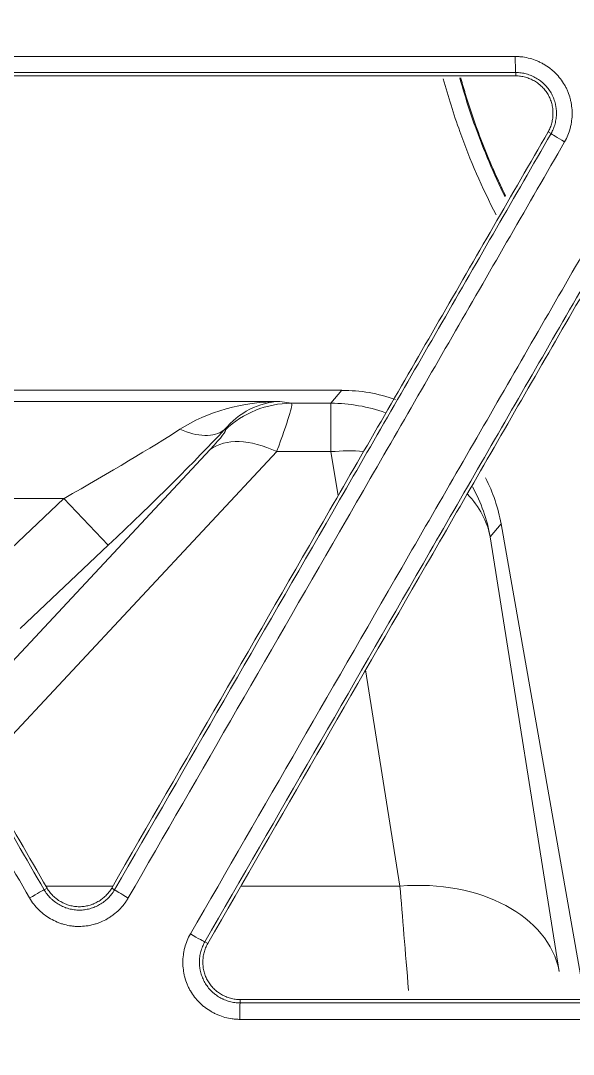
# Model space of a CAD drawing. Header units: inches. Extents: x 405346 to 489838, y -25612 to 14934.
# Drawn here: x 462583.03 to 462599.23, y 4139.6 to 4169.88 of the extents above; entities that cross this region are included whole.
import ezdxf

# ---------------------------------------------------------------- set-up
doc = ezdxf.new("R2010")
doc.units = ezdxf.units.IN
doc.header["$LTSCALE"] = 200
doc.header["$MEASUREMENT"] = 0
doc.linetypes.add('DH-HID2', pattern=[1.2, 0.8, -0.4])
doc.layers.add('FU-FURM', color=251, linetype='DH-HID2')
doc.layers.add('SS-EQ', color=2, linetype='Continuous', lineweight=20)

# ---------------------------------------------------------------- blocks, each defined once
blk = doc.blocks.new('FLLLL')
at = {"layer": 'FU-FURM'}
blk.add_line((462417.248, 3548.652), (462742, 3559.532), dxfattribs=at)
blk = doc.blocks.new('4way무풍')
at = {"layer": 'SS-EQ'}
for p, q in [((-197.193, -153.166), (-197.193, -153.066)), ((-196.159, -154.858), (-196.245, -154.808)), ((-219.346, -162.376), (-202.289, -162.376)), ((-202.607, -162.756), (-202.288, -162.376)), ((-202.289, -162.376), (-202.288, -162.376)), ((-215.456, -162.701), (-204.108, -162.701)), ((-204.108, -162.701), (-203.767, -162.756)), ((-202.607, -162.756), (-203.767, -162.756)), ((-202.607, -164.172), (-202.607, -162.756)), ((-205.712, -163.54), (-205.736, -163.536)), ((-213.683, -172.185), (-206.143, -164.106)), ((-204.198, -164.172), (-212.916, -173.513)), ((-204.198, -164.172), (-202.607, -164.172)), ((-202.401, -165.469), (-202.607, -164.172)), ((-210.431, -165.544), (-215.456, -165.544)), ((-213.015, -167.985), (-210.431, -165.544)), ((-210.431, -165.544), (-209.134, -166.916)), ((-197.622, -166.291), (-197.941, -166.671)), ((-197.622, -166.291), (-197.622, -166.292)), ((-197.622, -166.292), (-195.166, -180.223)), ((-197.941, -166.671), (-195.919, -179.397)), ((-209.134, -166.916), (-211.718, -169.358)), ((-200.585, -176.898), (-201.591, -170.568)), ((-211.014, -177.006), (-210.928, -176.956)), ((-210.961, -176.898), (-208.999, -176.898)), ((-209.033, -176.956), (-208.946, -177.006)), ((-205.246, -176.898), (-200.585, -176.898)), ((-206.304, -178.532), (-206.217, -178.582)), ((-205.27, -180.223), (-205.27, -180.323))]:
    blk.add_line(p, q, dxfattribs=at)
for start, end in [(70.5837, 89.9927), (10.0073, 27.2941)]:
    blk.add_arc((-202.289, -167.115), 4.738, start, end, dxfattribs=at)
for centre, major_axis, ratio, start_param, end_param in [((-197.193, -152.593), (0, 0.474), 0.028425, 1.58016, 3.106672), ((-195.748, -155.094), (0.41, -0.237), 0.022338, 3.176508, 4.693243), ((-204.108, -165.544), (4.25, 0.09), 0.668625, 1.556678, 2.31562), ((-204.108, -165.544), (0.212, 2.838), 0.830306, 0.089868, 0.84881), ((-203.767, -165.598), (-0.45, -2.807), 0.99397, 3.30144, 4.060382), ((-205.777, -167.494), (2.01, 4.738), 0.043198, 5.50739, 6.284061), ((-202.607, -167.494), (3.63, -3.046), 0.999741, 1.924924, 2.2688), ((-211.034, -165.544), (5.05, 2.831), 0.051205, 4.803467, 5.597868), ((-209.738, -166.916), (5.044, 4.729), 0.059838, 4.776129, 5.57053), ((-207.033, -162.163), (1.389, -1.29), 0.597954, 5.219363, 6.174233), ((-207.722, -165.435), (2.018, 1.892), 0.059838, 5.552801, 6.329472), ((-204.198, -166.165), (-2.078, 1.94), 0.583451, 5.211044, 6.175663), ((-202.607, -167.494), (4.68, 0.744), 0.69645, 1.256176, 1.460572), ((-202.607, -167.494), (3.63, -3.046), 0.999741, 0.872792, 1.201901), ((-202.607, -167.494), (4.68, 0.744), 0.69645, 0.024323, 0.445818), ((-200.585, -180.22), (4.68, 0.744), 0.69645, 0.024323, 1.460572), ((-211.424, -177.243), (0.41, 0.237), 0.004611, 0.034907, 1.601239), ((-208.536, -177.243), (0.41, -0.237), 0.02416, 3.176509, 4.694614), ((-199.939, -183.541), (-0.836, 9.477), 0.008794, 0.793349, 1.182098), ((-206.713, -178.295), (-0.41, 0.237), 0.024348, 1.554246, 3.106676), ((-205.269, -180.796), (0, 0.474), 0.025404, 0.035067, 1.584648)]:
    blk.add_ellipse(centre, major_axis=major_axis, ratio=ratio, start_param=start_param, end_param=end_param, dxfattribs=at)
for points, knots in [([(-0.032, -346.294), (-6.969, -346.294), (-13.906, -346.294), (-27.78, -346.294), (-34.717, -346.294), (-55.528, -346.294), (-69.403, -346.294), (-97.151, -346.294), (-111.025, -346.294), (-138.774, -346.294), (-152.648, -346.294), (-180.396, -346.294), (-194.27, -346.294), (-215.082, -346.294), (-222.019, -346.294), (-235.893, -346.294), (-242.83, -346.294), (-253.236, -346.294), (-256.704, -346.293), (-263.641, -346.293), (-267.11, -346.294), (-272.313, -346.294), (-274.047, -346.294), (-276.648, -346.294), (-277.515, -346.294), (-279.25, -346.294), (-280.117, -346.293), (-281.418, -346.293), (-281.851, -346.293), (-282.718, -346.293), (-283.152, -346.293), (-283.802, -346.293), (-284.019, -346.294), (-284.453, -346.294), (-284.669, -346.294), (-285.103, -346.294), (-285.32, -346.293), (-285.753, -346.291), (-285.97, -346.288), (-286.62, -346.277), (-287.053, -346.265), (-287.92, -346.232), (-288.353, -346.21), (-289.653, -346.133), (-290.519, -346.062), (-291.817, -345.929), (-292.25, -345.88), (-292.899, -345.799), (-293.116, -345.771), (-293.548, -345.713), (-294.627, -345.561), (-295.697, -345.382), (-298.249, -344.898), (-299.929, -344.504), (-302.417, -343.81), (-304.065, -343.313), (-305.692, -342.746), (-308.116, -341.843), (-309.711, -341.172), (-311.481, -340.336), (-311.677, -340.242), (-312.069, -340.051), (-312.265, -339.955), (-312.85, -339.663), (-313.238, -339.464), (-314.393, -338.857), (-315.91, -338.018), (-317.384, -337.119), (-318.837, -336.19), (-319.553, -335.711), (-320.962, -334.724), (-322.351, -333.708), (-324.369, -332.095), (-326.323, -330.394), (-327.582, -329.2), (-328.355, -328.435), (-328.586, -328.204), (-328.815, -327.971), (-328.968, -327.815), (-329.044, -327.737), (-329.423, -327.345), (-329.723, -327.029), (-330.61, -326.073), (-331.762, -324.777), (-333.398, -322.77), (-334.43, -321.391), (-335.932, -319.291), (-336.873, -317.851), (-338.196, -315.627), (-339.047, -314.124), (-339.838, -312.58), (-340.313, -311.601), (-340.454, -311.306), (-340.593, -311.01), (-340.685, -310.813), (-340.731, -310.713), (-340.958, -310.218), (-341.135, -309.821), (-341.654, -308.624), (-342.309, -307.019), (-343.186, -304.583), (-343.7, -302.939), (-344.419, -300.46), (-344.828, -298.788), (-345.336, -296.251), (-345.487, -295.401), (-345.755, -293.691), (-345.871, -292.831), (-345.994, -291.749), (-346.017, -291.533), (-346.062, -291.099), (-346.083, -290.882), (-346.143, -290.23), (-346.178, -289.796), (-346.239, -288.927), (-346.265, -288.493), (-346.307, -287.624), (-346.324, -287.19), (-346.342, -286.538), (-346.347, -286.321), (-346.354, -285.886), (-346.356, -285.669), (-346.359, -285.235), (-346.359, -285.017), (-346.359, -284.583), (-346.359, -284.366), (-346.358, -283.714), (-346.358, -283.28), (-346.358, -282.411), (-346.358, -281.976), (-346.358, -280.673), (-346.358, -279.804), (-346.359, -278.066), (-346.359, -277.197), (-346.359, -274.59), (-346.359, -272.852), (-346.358, -264.163), (-346.358, -257.211), (-346.359, -236.356), (-346.359, -222.453), (-346.359, -194.646), (-346.359, -180.743), (-346.359, -152.936), (-346.359, -139.033), (-346.359, -111.226), (-346.359, -69.517), (-346.359, -27.807), (-346.359, 0)], [0, 0, 0, 0, 0.03125, 0.03125, 0.0625, 0.0625, 0.125, 0.125, 0.1875, 0.1875, 0.25, 0.25, 0.3125, 0.3125, 0.34375, 0.34375, 0.375, 0.375, 0.390625, 0.390625, 0.40625, 0.40625, 0.414063, 0.414063, 0.417969, 0.417969, 0.421875, 0.421875, 0.423828, 0.423828, 0.425781, 0.425781, 0.426758, 0.426758, 0.427734, 0.427734, 0.428711, 0.428711, 0.429688, 0.429688, 0.431641, 0.431641, 0.433594, 0.433594, 0.4375, 0.4375, 0.439453, 0.439453, 0.44043, 0.44043, 0.441406, 0.445313, 0.445313, 0.453125, 0.453125, 0.457031, 0.460938, 0.460938, 0.46875, 0.46875, 0.469727, 0.469727, 0.470703, 0.470703, 0.472656, 0.472656, 0.476563, 0.480469, 0.480469, 0.484375, 0.484375, 0.488281, 0.492188, 0.496094, 0.5, 0.5, 0.500977, 0.501465, 0.501465, 0.501953, 0.501953, 0.503906, 0.503906, 0.507813, 0.511719, 0.515625, 0.515625, 0.523438, 0.523438, 0.527344, 0.53125, 0.53125, 0.532227, 0.532715, 0.532715, 0.533203, 0.533203, 0.535156, 0.535156, 0.539063, 0.542969, 0.546875, 0.546875, 0.554688, 0.554688, 0.558594, 0.558594, 0.5625, 0.5625, 0.563477, 0.563477, 0.564453, 0.564453, 0.566406, 0.566406, 0.568359, 0.568359, 0.570313, 0.570313, 0.571289, 0.571289, 0.572266, 0.572266, 0.573242, 0.573242, 0.574219, 0.574219, 0.576172, 0.576172, 0.578125, 0.578125, 0.582031, 0.582031, 0.585938, 0.585938, 0.59375, 0.59375, 0.625, 0.625, 0.6875, 0.6875, 0.75, 0.75, 0.8125, 0.8125, 0.875, 1, 1, 1, 1]), ([(-345.164, 0), (-345.164, -27.72), (-345.163, -69.3), (-345.162, -110.879), (-345.161, -138.599), (-345.16, -152.459), (-345.158, -180.179), (-345.157, -194.038), (-345.154, -221.758), (-345.152, -235.618), (-345.147, -256.408), (-345.146, -263.338), (-345.145, -272), (-345.144, -273.733), (-345.144, -276.331), (-345.144, -277.198), (-345.143, -278.93), (-345.142, -279.796), (-345.142, -281.096), (-345.141, -281.529), (-345.141, -282.395), (-345.141, -282.828), (-345.141, -283.694), (-345.141, -284.128), (-345.14, -284.777), (-345.139, -284.994), (-345.136, -285.427), (-345.134, -285.643), (-345.124, -286.293), (-345.113, -286.726), (-345.08, -287.592), (-345.06, -288.025), (-345.009, -288.891), (-344.978, -289.324), (-344.926, -289.973), (-344.898, -290.298), (-344.868, -290.623), (-344.847, -290.839), (-344.836, -290.947), (-344.736, -291.92), (-344.629, -292.78), (-344.379, -294.49), (-344.236, -295.341), (-343.754, -297.876), (-343.361, -299.547), (-342.665, -302.025), (-342.166, -303.667), (-341.312, -306.101), (-340.67, -307.704), (-340.162, -308.899), (-339.901, -309.494), (-339.629, -310.087), (-339.446, -310.481), (-339.353, -310.678), (-338.885, -311.657), (-338.495, -312.43), (-337.684, -313.955), (-337.263, -314.706), (-336.391, -316.189), (-335.94, -316.919), (-335.007, -318.36), (-334.525, -319.069), (-333.532, -320.468), (-332.508, -321.846), (-330.881, -323.85), (-329.735, -325.144), (-328.853, -326.098), (-328.555, -326.413), (-328.177, -326.804), (-328.101, -326.882), (-327.949, -327.038), (-327.721, -327.27), (-327.491, -327.501), (-326.721, -328.264), (-325.466, -329.454), (-323.518, -331.15), (-321.504, -332.756), (-320.119, -333.767), (-318.711, -334.749), (-317.997, -335.224), (-316.546, -336.146), (-315.81, -336.593), (-314.315, -337.455), (-313.557, -337.871), (-312.595, -338.371), (-312.305, -338.52), (-312.014, -338.667), (-311.819, -338.764), (-311.722, -338.813), (-311.235, -339.053), (-310.844, -339.241), (-309.666, -339.791), (-308.875, -340.139), (-307.283, -340.8), (-305.68, -341.425), (-303.244, -342.258), (-301.598, -342.743), (-299.114, -343.417), (-297.436, -343.797), (-294.888, -344.259), (-294.033, -344.395), (-292.957, -344.543), (-292.742, -344.571), (-292.31, -344.625), (-291.663, -344.704), (-291.015, -344.771), (-289.72, -344.892), (-288.856, -344.954), (-287.56, -345.019), (-287.128, -345.036), (-286.48, -345.054), (-286.264, -345.059), (-285.831, -345.067), (-285.615, -345.069), (-285.183, -345.073), (-284.967, -345.074), (-284.534, -345.075), (-284.318, -345.075), (-283.67, -345.076), (-283.237, -345.076), (-282.589, -345.076), (-282.373, -345.076), (-281.94, -345.076), (-281.724, -345.076), (-281.075, -345.076), (-280.643, -345.077), (-279.346, -345.077), (-278.481, -345.078), (-276.752, -345.079), (-275.887, -345.079), (-273.293, -345.079), (-271.563, -345.08), (-262.916, -345.081), (-255.998, -345.082), (-242.162, -345.085), (-235.244, -345.086), (-221.408, -345.089), (-214.49, -345.09), (-193.736, -345.092), (-179.9, -345.094), (-152.228, -345.096), (-138.392, -345.096), (-110.72, -345.097), (-96.884, -345.098), (-69.212, -345.098), (-55.376, -345.099), (-34.622, -345.099), (-27.704, -345.099), (-13.868, -345.099), (-6.95, -345.099), (-0.032, -345.099)], [0, 0, 0, 0, 0.125, 0.1875, 0.1875, 0.25, 0.25, 0.3125, 0.3125, 0.375, 0.375, 0.40625, 0.40625, 0.414063, 0.414063, 0.417969, 0.417969, 0.421875, 0.421875, 0.423828, 0.423828, 0.425781, 0.425781, 0.427734, 0.427734, 0.428711, 0.428711, 0.429688, 0.429688, 0.431641, 0.431641, 0.433594, 0.433594, 0.435547, 0.435547, 0.436523, 0.437012, 0.437012, 0.4375, 0.4375, 0.441406, 0.441406, 0.445313, 0.445313, 0.453125, 0.453125, 0.457031, 0.460938, 0.464844, 0.464844, 0.466797, 0.467773, 0.467773, 0.46875, 0.46875, 0.472656, 0.472656, 0.476563, 0.476563, 0.480469, 0.480469, 0.484375, 0.484375, 0.488281, 0.492188, 0.496094, 0.496094, 0.498047, 0.498047, 0.498535, 0.498535, 0.499023, 0.5, 0.5, 0.503906, 0.507813, 0.511719, 0.515625, 0.515625, 0.519531, 0.519531, 0.523438, 0.523438, 0.527344, 0.527344, 0.52832, 0.528809, 0.528809, 0.529297, 0.529297, 0.53125, 0.53125, 0.535156, 0.535156, 0.539063, 0.542969, 0.546875, 0.546875, 0.554688, 0.554688, 0.558594, 0.558594, 0.55957, 0.55957, 0.560547, 0.5625, 0.5625, 0.566406, 0.566406, 0.568359, 0.568359, 0.569336, 0.569336, 0.570313, 0.570313, 0.571289, 0.571289, 0.572266, 0.572266, 0.574219, 0.574219, 0.575195, 0.575195, 0.576172, 0.576172, 0.578125, 0.578125, 0.582031, 0.582031, 0.585938, 0.585938, 0.59375, 0.59375, 0.625, 0.625, 0.65625, 0.65625, 0.6875, 0.6875, 0.75, 0.75, 0.8125, 0.8125, 0.875, 0.875, 0.9375, 0.9375, 0.96875, 0.96875, 1, 1, 1, 1]), ([(-222.784, -152.596), (-218.522, -152.596), (-214.259, -152.596), (-205.733, -152.597), (-201.47, -152.597), (-197.206, -152.597)], [0, 0, 0, 0, 0.5, 0.5, 1, 1, 1, 1]), ([(-197.206, -152.597), (-197.169, -152.597), (-197.133, -152.598), (-197.06, -152.603), (-197.023, -152.607), (-196.915, -152.622), (-196.773, -152.651), (-196.636, -152.698), (-196.552, -152.733), (-196.535, -152.741), (-196.502, -152.756), (-196.452, -152.779), (-196.404, -152.805), (-196.31, -152.86), (-196.25, -152.9), (-196.163, -152.966), (-196.135, -152.989), (-196.093, -153.025), (-196.08, -153.037), (-196.053, -153.062), (-196.04, -153.075), (-195.975, -153.139), (-195.879, -153.248), (-195.798, -153.368), (-195.743, -153.463), (-195.726, -153.495), (-195.694, -153.561), (-195.679, -153.594), (-195.638, -153.695), (-195.615, -153.763), (-195.587, -153.868), (-195.579, -153.904), (-195.568, -153.957), (-195.565, -153.975), (-195.559, -154.012), (-195.557, -154.03), (-195.545, -154.12), (-195.536, -154.265), (-195.545, -154.41), (-195.557, -154.5), (-195.559, -154.518), (-195.565, -154.555), (-195.568, -154.573), (-195.579, -154.627), (-195.587, -154.662), (-195.615, -154.767), (-195.638, -154.836), (-195.693, -154.97), (-195.725, -155.035), (-195.761, -155.099)], [0, 0, 0, 0, 0.03125, 0.03125, 0.0625, 0.0625, 0.125, 0.1875, 0.1875, 0.203125, 0.203125, 0.21875, 0.25, 0.25, 0.3125, 0.3125, 0.34375, 0.34375, 0.359375, 0.359375, 0.375, 0.375, 0.4375, 0.5, 0.5, 0.53125, 0.53125, 0.5625, 0.5625, 0.625, 0.625, 0.65625, 0.65625, 0.671875, 0.671875, 0.6875, 0.6875, 0.75, 0.8125, 0.8125, 0.828125, 0.828125, 0.84375, 0.84375, 0.875, 0.875, 0.9375, 0.9375, 1, 1, 1, 1]), ([(-197.193, -153.066), (-201.456, -153.066), (-205.719, -153.066), (-214.244, -153.066), (-218.506, -153.066), (-222.768, -153.066)], [0, 0, 0, 0, 0.5, 0.5, 1, 1, 1, 1]), ([(-197.193, -153.166), (-201.456, -153.166), (-205.719, -153.166), (-214.244, -153.166), (-218.506, -153.166), (-222.768, -153.166)], [0, 0, 0, 0, 0.5, 0.5, 1, 1, 1, 1]), ([(-196.159, -154.858), (-196.157, -154.855), (-196.155, -154.852), (-196.152, -154.846), (-196.147, -154.838), (-196.136, -154.818), (-196.116, -154.777), (-196.1, -154.742), (-196.07, -154.67), (-196.054, -154.62), (-196.034, -154.545), (-196.028, -154.52), (-196.018, -154.468), (-196.014, -154.442), (-196.004, -154.364), (-195.997, -154.261), (-196.004, -154.157), (-196.012, -154.092), (-196.014, -154.079), (-196.018, -154.053), (-196.025, -154.015), (-196.034, -153.977), (-196.054, -153.901), (-196.07, -153.852), (-196.099, -153.78), (-196.11, -153.756), (-196.133, -153.709), (-196.145, -153.686), (-196.185, -153.618), (-196.243, -153.532), (-196.312, -153.454), (-196.367, -153.399), (-196.387, -153.381), (-196.426, -153.347), (-196.446, -153.331), (-196.508, -153.283), (-196.552, -153.255), (-196.619, -153.216), (-196.653, -153.197), (-196.689, -153.18), (-196.713, -153.169), (-196.725, -153.164), (-196.785, -153.139), (-196.883, -153.105), (-196.985, -153.084), (-197.062, -153.073), (-197.088, -153.071), (-197.127, -153.068), (-197.141, -153.067), (-197.16, -153.067), (-197.17, -153.066), (-197.18, -153.066), (-197.187, -153.066), (-197.19, -153.066), (-197.193, -153.066)], [0, 0, 0, 0, 0.003906, 0.003906, 0.007812, 0.015625, 0.03125, 0.0625, 0.0625, 0.125, 0.125, 0.15625, 0.15625, 0.1875, 0.1875, 0.25, 0.3125, 0.3125, 0.328125, 0.328125, 0.34375, 0.375, 0.375, 0.4375, 0.4375, 0.46875, 0.46875, 0.5, 0.5, 0.5625, 0.625, 0.625, 0.65625, 0.65625, 0.6875, 0.6875, 0.75, 0.75, 0.78125, 0.796875, 0.796875, 0.8125, 0.8125, 0.875, 0.9375, 0.9375, 0.96875, 0.96875, 0.984375, 0.984375, 0.992188, 0.996094, 0.996094, 1, 1, 1, 1]), ([(-197.193, -153.166), (-197.145, -153.166), (-197.097, -153.17), (-197.003, -153.182), (-196.957, -153.192), (-196.888, -153.211), (-196.865, -153.218), (-196.82, -153.234), (-196.797, -153.242), (-196.731, -153.27), (-196.646, -153.312), (-196.567, -153.365), (-196.519, -153.401), (-196.509, -153.409), (-196.491, -153.424), (-196.463, -153.447), (-196.437, -153.471), (-196.386, -153.521), (-196.355, -153.557), (-196.311, -153.613), (-196.297, -153.632), (-196.27, -153.672), (-196.258, -153.693), (-196.222, -153.755), (-196.18, -153.84), (-196.15, -153.931), (-196.131, -154), (-196.126, -154.023), (-196.117, -154.071), (-196.113, -154.094), (-196.104, -154.165), (-196.101, -154.212), (-196.101, -154.284), (-196.102, -154.308), (-196.105, -154.355), (-196.107, -154.379), (-196.116, -154.451), (-196.134, -154.544), (-196.164, -154.634), (-196.2, -154.723), (-196.221, -154.766), (-196.245, -154.808)], [0, 0, 0, 0, 0.0625, 0.0625, 0.125, 0.125, 0.15625, 0.15625, 0.1875, 0.1875, 0.25, 0.3125, 0.3125, 0.328125, 0.328125, 0.34375, 0.375, 0.375, 0.4375, 0.4375, 0.46875, 0.46875, 0.5, 0.5, 0.5625, 0.625, 0.625, 0.65625, 0.65625, 0.6875, 0.6875, 0.75, 0.75, 0.78125, 0.78125, 0.8125, 0.8125, 0.875, 0.9375, 0.9375, 1, 1, 1, 1]), ([(-199.315, -153.249), (-199.175, -153.771), (-199.013, -154.288), (-198.532, -155.632), (-198.176, -156.447), (-197.767, -157.236)], [0, 0, 0, 0, 0.378458, 0.378458, 1, 1, 1, 1]), ([(-197.505, -156.705), (-197.838, -156.033), (-198.132, -155.342), (-198.552, -154.17), (-198.701, -153.697), (-198.832, -153.219)], [0, 0, 0, 0, 0.602001, 0.602001, 1, 1, 1, 1]), ([(-197.489, -156.678), (-197.572, -156.511), (-197.772, -156.092), (-198.067, -155.41), (-198.281, -154.851), (-198.401, -154.511), (-198.442, -154.394), (-198.482, -154.277), (-198.521, -154.159), (-198.56, -154.041), (-198.598, -153.923), (-198.635, -153.804), (-198.671, -153.685), (-198.707, -153.565), (-198.742, -153.445), (-198.774, -153.33), (-198.795, -153.255), (-198.805, -153.219)], [0, 0, 0, 0, 0.150759, 0.376082, 0.60126, 0.63463, 0.668038, 0.701483, 0.734964, 0.76848, 0.802032, 0.835617, 0.869236, 0.902888, 0.936572, 0.970287, 1, 1, 1, 1]), ([(-223.802, -154.857), (-221.67, -158.549), (-219.539, -162.24), (-216.342, -167.777), (-215.277, -169.623), (-213.945, -171.93), (-213.678, -172.391), (-213.145, -173.314), (-212.879, -173.776), (-212.08, -175.16), (-211.547, -176.083), (-211.014, -177.006)], [0, 0, 0, 0, 0.5, 0.5, 0.75, 0.75, 0.8125, 0.8125, 0.875, 0.875, 1, 1, 1, 1]), ([(-223.716, -154.808), (-221.585, -158.499), (-219.453, -162.19), (-216.256, -167.728), (-215.191, -169.573), (-213.859, -171.88), (-213.592, -172.342), (-213.06, -173.265), (-212.793, -173.726), (-211.994, -175.11), (-211.461, -176.033), (-210.928, -176.956)], [0, 0, 0, 0, 0.5, 0.5, 0.75, 0.75, 0.8125, 0.8125, 0.875, 0.875, 1, 1, 1, 1]), ([(-209.033, -176.956), (-206.902, -173.265), (-204.77, -169.574), (-201.574, -164.036), (-200.508, -162.191), (-198.377, -158.499), (-197.311, -156.654), (-196.245, -154.808)], [0, 0, 0, 0, 0.5, 0.5, 0.75, 0.75, 1, 1, 1, 1]), ([(-208.946, -177.006), (-206.815, -173.315), (-204.684, -169.624), (-201.487, -164.087), (-200.421, -162.241), (-198.29, -158.549), (-197.224, -156.704), (-196.159, -154.858)], [0, 0, 0, 0, 0.5, 0.5, 0.75, 0.75, 1, 1, 1, 1]), ([(-211.438, -177.248), (-211.971, -176.325), (-212.504, -175.402), (-213.303, -174.018), (-213.57, -173.556), (-214.103, -172.633), (-214.369, -172.172), (-215.702, -169.864), (-216.767, -168.019), (-219.965, -162.481), (-222.097, -158.789), (-224.229, -155.098)], [0, 0, 0, 0, 0.125, 0.125, 0.1875, 0.1875, 0.25, 0.25, 0.5, 0.5, 1, 1, 1, 1]), ([(-195.761, -155.099), (-196.827, -156.945), (-197.893, -158.791), (-199.491, -161.559), (-200.024, -162.482), (-201.09, -164.328), (-201.623, -165.251), (-204.286, -169.865), (-206.418, -173.557), (-208.549, -177.248)], [0, 0, 0, 0, 0.25, 0.25, 0.375, 0.375, 0.5, 0.5, 1, 1, 1, 1]), ([(-206.726, -178.301), (-204.595, -174.609), (-202.464, -170.918), (-199.267, -165.38), (-198.201, -163.535), (-196.07, -159.843), (-195.005, -157.997), (-193.939, -156.151)], [0, 0, 0, 0, 0.5, 0.5, 0.75, 0.75, 1, 1, 1, 1]), ([(-193.516, -156.384), (-194.582, -158.229), (-195.647, -160.075), (-197.779, -163.766), (-198.844, -165.612), (-202.041, -171.149), (-204.172, -174.841), (-206.304, -178.532)], [0, 0, 0, 0, 0.25, 0.25, 0.5, 0.5, 1, 1, 1, 1]), ([(-193.43, -156.433), (-194.496, -158.279), (-195.561, -160.125), (-197.693, -163.816), (-198.758, -165.662), (-201.955, -171.199), (-204.086, -174.89), (-206.217, -178.582)], [0, 0, 0, 0, 0.25, 0.25, 0.5, 0.5, 1, 1, 1, 1]), ([(-211.014, -177.006), (-211.013, -177.009), (-211.011, -177.012), (-211.008, -177.017), (-211.003, -177.026), (-210.991, -177.045), (-210.966, -177.084), (-210.943, -177.115), (-210.895, -177.177), (-210.861, -177.215), (-210.806, -177.27), (-210.786, -177.288), (-210.747, -177.322), (-210.726, -177.339), (-210.664, -177.386), (-210.578, -177.444), (-210.485, -177.49), (-210.424, -177.515), (-210.412, -177.52), (-210.388, -177.53), (-210.351, -177.543), (-210.313, -177.554), (-210.238, -177.575), (-210.188, -177.585), (-210.111, -177.596), (-210.085, -177.599), (-210.033, -177.602), (-210.006, -177.603), (-209.928, -177.603), (-209.876, -177.599), (-209.774, -177.585), (-209.723, -177.575), (-209.647, -177.554), (-209.622, -177.547), (-209.573, -177.53), (-209.548, -177.52), (-209.476, -177.49), (-209.43, -177.467), (-209.363, -177.428), (-209.329, -177.408), (-209.297, -177.386), (-209.276, -177.37), (-209.265, -177.363), (-209.213, -177.323), (-209.135, -177.255), (-209.066, -177.178), (-209.018, -177.116), (-209.002, -177.095), (-208.98, -177.062), (-208.973, -177.051), (-208.963, -177.034), (-208.958, -177.026), (-208.953, -177.018), (-208.949, -177.012), (-208.948, -177.009), (-208.946, -177.006)], [0, 0, 0, 0, 0.003906, 0.003906, 0.007812, 0.015625, 0.03125, 0.0625, 0.0625, 0.125, 0.125, 0.15625, 0.15625, 0.1875, 0.1875, 0.25, 0.3125, 0.3125, 0.328125, 0.328125, 0.34375, 0.375, 0.375, 0.4375, 0.4375, 0.46875, 0.46875, 0.5, 0.5, 0.5625, 0.5625, 0.625, 0.625, 0.65625, 0.65625, 0.6875, 0.6875, 0.75, 0.75, 0.78125, 0.796875, 0.796875, 0.8125, 0.8125, 0.875, 0.9375, 0.9375, 0.96875, 0.96875, 0.984375, 0.984375, 0.992187, 0.996094, 0.996094, 1, 1, 1, 1]), ([(-209.033, -176.956), (-209.057, -176.998), (-209.084, -177.038), (-209.142, -177.113), (-209.173, -177.148), (-209.224, -177.198), (-209.242, -177.215), (-209.278, -177.246), (-209.297, -177.261), (-209.354, -177.305), (-209.433, -177.357), (-209.518, -177.4), (-209.574, -177.423), (-209.585, -177.427), (-209.607, -177.436), (-209.641, -177.448), (-209.675, -177.459), (-209.744, -177.478), (-209.79, -177.487), (-209.861, -177.497), (-209.885, -177.499), (-209.932, -177.503), (-209.956, -177.503), (-210.028, -177.503), (-210.123, -177.497), (-210.216, -177.478), (-210.286, -177.459), (-210.309, -177.452), (-210.354, -177.436), (-210.376, -177.428), (-210.442, -177.4), (-210.485, -177.379), (-210.547, -177.343), (-210.577, -177.325), (-210.607, -177.304), (-210.626, -177.29), (-210.636, -177.283), (-210.684, -177.247), (-210.756, -177.184), (-210.819, -177.113), (-210.877, -177.038), (-210.904, -176.998), (-210.928, -176.956)], [0, 0, 0, 0, 0.0625, 0.0625, 0.125, 0.125, 0.15625, 0.15625, 0.1875, 0.1875, 0.25, 0.3125, 0.3125, 0.328125, 0.328125, 0.34375, 0.375, 0.375, 0.4375, 0.4375, 0.46875, 0.46875, 0.5, 0.5, 0.5625, 0.625, 0.625, 0.65625, 0.65625, 0.6875, 0.6875, 0.75, 0.75, 0.78125, 0.796875, 0.796875, 0.8125, 0.8125, 0.875, 0.9375, 0.9375, 1, 1, 1, 1]), ([(-208.549, -177.248), (-208.567, -177.28), (-208.587, -177.311), (-208.627, -177.372), (-208.649, -177.402), (-208.716, -177.488), (-208.812, -177.596), (-208.921, -177.692), (-208.994, -177.747), (-209.009, -177.758), (-209.039, -177.779), (-209.084, -177.81), (-209.13, -177.839), (-209.224, -177.893), (-209.289, -177.925), (-209.39, -177.967), (-209.424, -177.98), (-209.476, -177.998), (-209.493, -178.004), (-209.528, -178.015), (-209.546, -178.02), (-209.634, -178.044), (-209.776, -178.072), (-209.92, -178.082), (-210.03, -178.082), (-210.067, -178.081), (-210.14, -178.076), (-210.176, -178.072), (-210.284, -178.058), (-210.354, -178.043), (-210.459, -178.015), (-210.494, -178.004), (-210.546, -177.986), (-210.563, -177.98), (-210.597, -177.967), (-210.614, -177.96), (-210.699, -177.925), (-210.829, -177.86), (-210.949, -177.78), (-211.022, -177.725), (-211.036, -177.714), (-211.065, -177.691), (-211.079, -177.679), (-211.12, -177.643), (-211.147, -177.618), (-211.224, -177.541), (-211.272, -177.487), (-211.361, -177.372), (-211.401, -177.312), (-211.438, -177.248)], [0, 0, 0, 0, 0.03125, 0.03125, 0.0625, 0.0625, 0.125, 0.1875, 0.1875, 0.203125, 0.203125, 0.21875, 0.25, 0.25, 0.3125, 0.3125, 0.34375, 0.34375, 0.359375, 0.359375, 0.375, 0.375, 0.4375, 0.5, 0.5, 0.53125, 0.53125, 0.5625, 0.5625, 0.625, 0.625, 0.65625, 0.65625, 0.671875, 0.671875, 0.6875, 0.6875, 0.75, 0.8125, 0.8125, 0.828125, 0.828125, 0.84375, 0.84375, 0.875, 0.875, 0.9375, 0.9375, 1, 1, 1, 1]), ([(-205.281, -180.803), (-205.318, -180.803), (-205.355, -180.802), (-205.428, -180.797), (-205.464, -180.793), (-205.572, -180.778), (-205.714, -180.749), (-205.851, -180.702), (-205.936, -180.667), (-205.952, -180.659), (-205.986, -180.644), (-206.035, -180.621), (-206.083, -180.595), (-206.177, -180.54), (-206.238, -180.5), (-206.324, -180.434), (-206.353, -180.411), (-206.394, -180.375), (-206.408, -180.363), (-206.434, -180.338), (-206.448, -180.325), (-206.512, -180.261), (-206.608, -180.152), (-206.689, -180.032), (-206.744, -179.937), (-206.761, -179.905), (-206.794, -179.839), (-206.808, -179.806), (-206.85, -179.705), (-206.873, -179.637), (-206.9, -179.532), (-206.909, -179.496), (-206.919, -179.442), (-206.922, -179.425), (-206.928, -179.388), (-206.931, -179.37), (-206.942, -179.279), (-206.952, -179.134), (-206.942, -178.99), (-206.931, -178.899), (-206.928, -178.881), (-206.922, -178.845), (-206.919, -178.827), (-206.909, -178.773), (-206.9, -178.738), (-206.873, -178.632), (-206.85, -178.564), (-206.795, -178.43), (-206.763, -178.364), (-206.726, -178.301)], [0, 0, 0, 0, 0.03125, 0.03125, 0.0625, 0.0625, 0.125, 0.1875, 0.1875, 0.203125, 0.203125, 0.21875, 0.25, 0.25, 0.3125, 0.3125, 0.34375, 0.34375, 0.359375, 0.359375, 0.375, 0.375, 0.4375, 0.5, 0.5, 0.53125, 0.53125, 0.5625, 0.5625, 0.625, 0.625, 0.65625, 0.65625, 0.671875, 0.671875, 0.6875, 0.6875, 0.75, 0.8125, 0.8125, 0.828125, 0.828125, 0.84375, 0.84375, 0.875, 0.875, 0.9375, 0.9375, 1, 1, 1, 1]), ([(-206.304, -178.532), (-206.305, -178.535), (-206.307, -178.538), (-206.31, -178.543), (-206.315, -178.552), (-206.326, -178.572), (-206.346, -178.613), (-206.362, -178.648), (-206.392, -178.72), (-206.408, -178.769), (-206.428, -178.845), (-206.434, -178.87), (-206.444, -178.922), (-206.448, -178.947), (-206.458, -179.025), (-206.464, -179.128), (-206.458, -179.232), (-206.449, -179.297), (-206.448, -179.31), (-206.443, -179.336), (-206.437, -179.375), (-206.428, -179.413), (-206.408, -179.488), (-206.392, -179.537), (-206.362, -179.609), (-206.352, -179.633), (-206.329, -179.68), (-206.316, -179.703), (-206.277, -179.771), (-206.219, -179.857), (-206.15, -179.935), (-206.095, -179.99), (-206.075, -180.008), (-206.036, -180.042), (-206.016, -180.058), (-205.954, -180.106), (-205.911, -180.134), (-205.843, -180.173), (-205.809, -180.192), (-205.773, -180.209), (-205.75, -180.219), (-205.738, -180.225), (-205.677, -180.25), (-205.579, -180.284), (-205.478, -180.305), (-205.4, -180.316), (-205.374, -180.318), (-205.335, -180.321), (-205.322, -180.322), (-205.302, -180.322), (-205.292, -180.323), (-205.283, -180.323), (-205.276, -180.323), (-205.273, -180.323), (-205.27, -180.323)], [0, 0, 0, 0, 0.003906, 0.003906, 0.007812, 0.015625, 0.03125, 0.0625, 0.0625, 0.125, 0.125, 0.15625, 0.15625, 0.1875, 0.1875, 0.25, 0.3125, 0.3125, 0.328125, 0.328125, 0.34375, 0.375, 0.375, 0.4375, 0.4375, 0.46875, 0.46875, 0.5, 0.5, 0.5625, 0.625, 0.625, 0.65625, 0.65625, 0.6875, 0.6875, 0.75, 0.75, 0.78125, 0.796875, 0.796875, 0.8125, 0.8125, 0.875, 0.9375, 0.9375, 0.96875, 0.96875, 0.984375, 0.984375, 0.992187, 0.996094, 0.996094, 1, 1, 1, 1]), ([(-205.27, -180.223), (-205.318, -180.223), (-205.365, -180.22), (-205.459, -180.207), (-205.506, -180.198), (-205.575, -180.179), (-205.598, -180.172), (-205.643, -180.156), (-205.666, -180.147), (-205.732, -180.12), (-205.817, -180.077), (-205.896, -180.025), (-205.944, -179.988), (-205.954, -179.981), (-205.972, -179.966), (-206, -179.943), (-206.026, -179.918), (-206.077, -179.868), (-206.108, -179.833), (-206.152, -179.776), (-206.166, -179.757), (-206.193, -179.717), (-206.205, -179.697), (-206.241, -179.635), (-206.283, -179.549), (-206.313, -179.459), (-206.331, -179.39), (-206.337, -179.366), (-206.346, -179.319), (-206.35, -179.295), (-206.359, -179.224), (-206.362, -179.177), (-206.362, -179.106), (-206.361, -179.082), (-206.358, -179.034), (-206.356, -179.01), (-206.347, -178.939), (-206.329, -178.845), (-206.299, -178.755), (-206.263, -178.667), (-206.241, -178.623), (-206.217, -178.582)], [0, 0, 0, 0, 0.0625, 0.0625, 0.125, 0.125, 0.15625, 0.15625, 0.1875, 0.1875, 0.25, 0.3125, 0.3125, 0.328125, 0.328125, 0.34375, 0.375, 0.375, 0.4375, 0.4375, 0.46875, 0.46875, 0.5, 0.5, 0.5625, 0.625, 0.625, 0.65625, 0.65625, 0.6875, 0.6875, 0.75, 0.75, 0.78125, 0.78125, 0.8125, 0.8125, 0.875, 0.9375, 0.9375, 1, 1, 1, 1]), ([(-205.27, -180.223), (-201.008, -180.223), (-196.745, -180.223), (-188.22, -180.223), (-183.958, -180.223), (-179.695, -180.223)], [0, 0, 0, 0, 0.5, 0.5, 1, 1, 1, 1]), ([(-205.27, -180.323), (-201.007, -180.323), (-196.745, -180.323), (-188.22, -180.323), (-183.958, -180.323), (-179.695, -180.323)], [0, 0, 0, 0, 0.5, 0.5, 1, 1, 1, 1]), ([(-179.703, -180.805), (-183.966, -180.805), (-188.23, -180.805), (-196.756, -180.804), (-201.018, -180.803), (-205.281, -180.803)], [0, 0, 0, 0, 0.5, 0.5, 1, 1, 1, 1])]:
    blk.add_open_spline(points, degree=3, knots=knots, dxfattribs=at)

msp = doc.modelspace()

# ---------------------------------------------------------------- block references
for name, p in [('FLLLL', (-47.5, 596.663)), ('4way무풍', (462794.732, 4321.426))]:
    msp.add_blockref(name, p)

doc.saveas('drawing.dxf')
